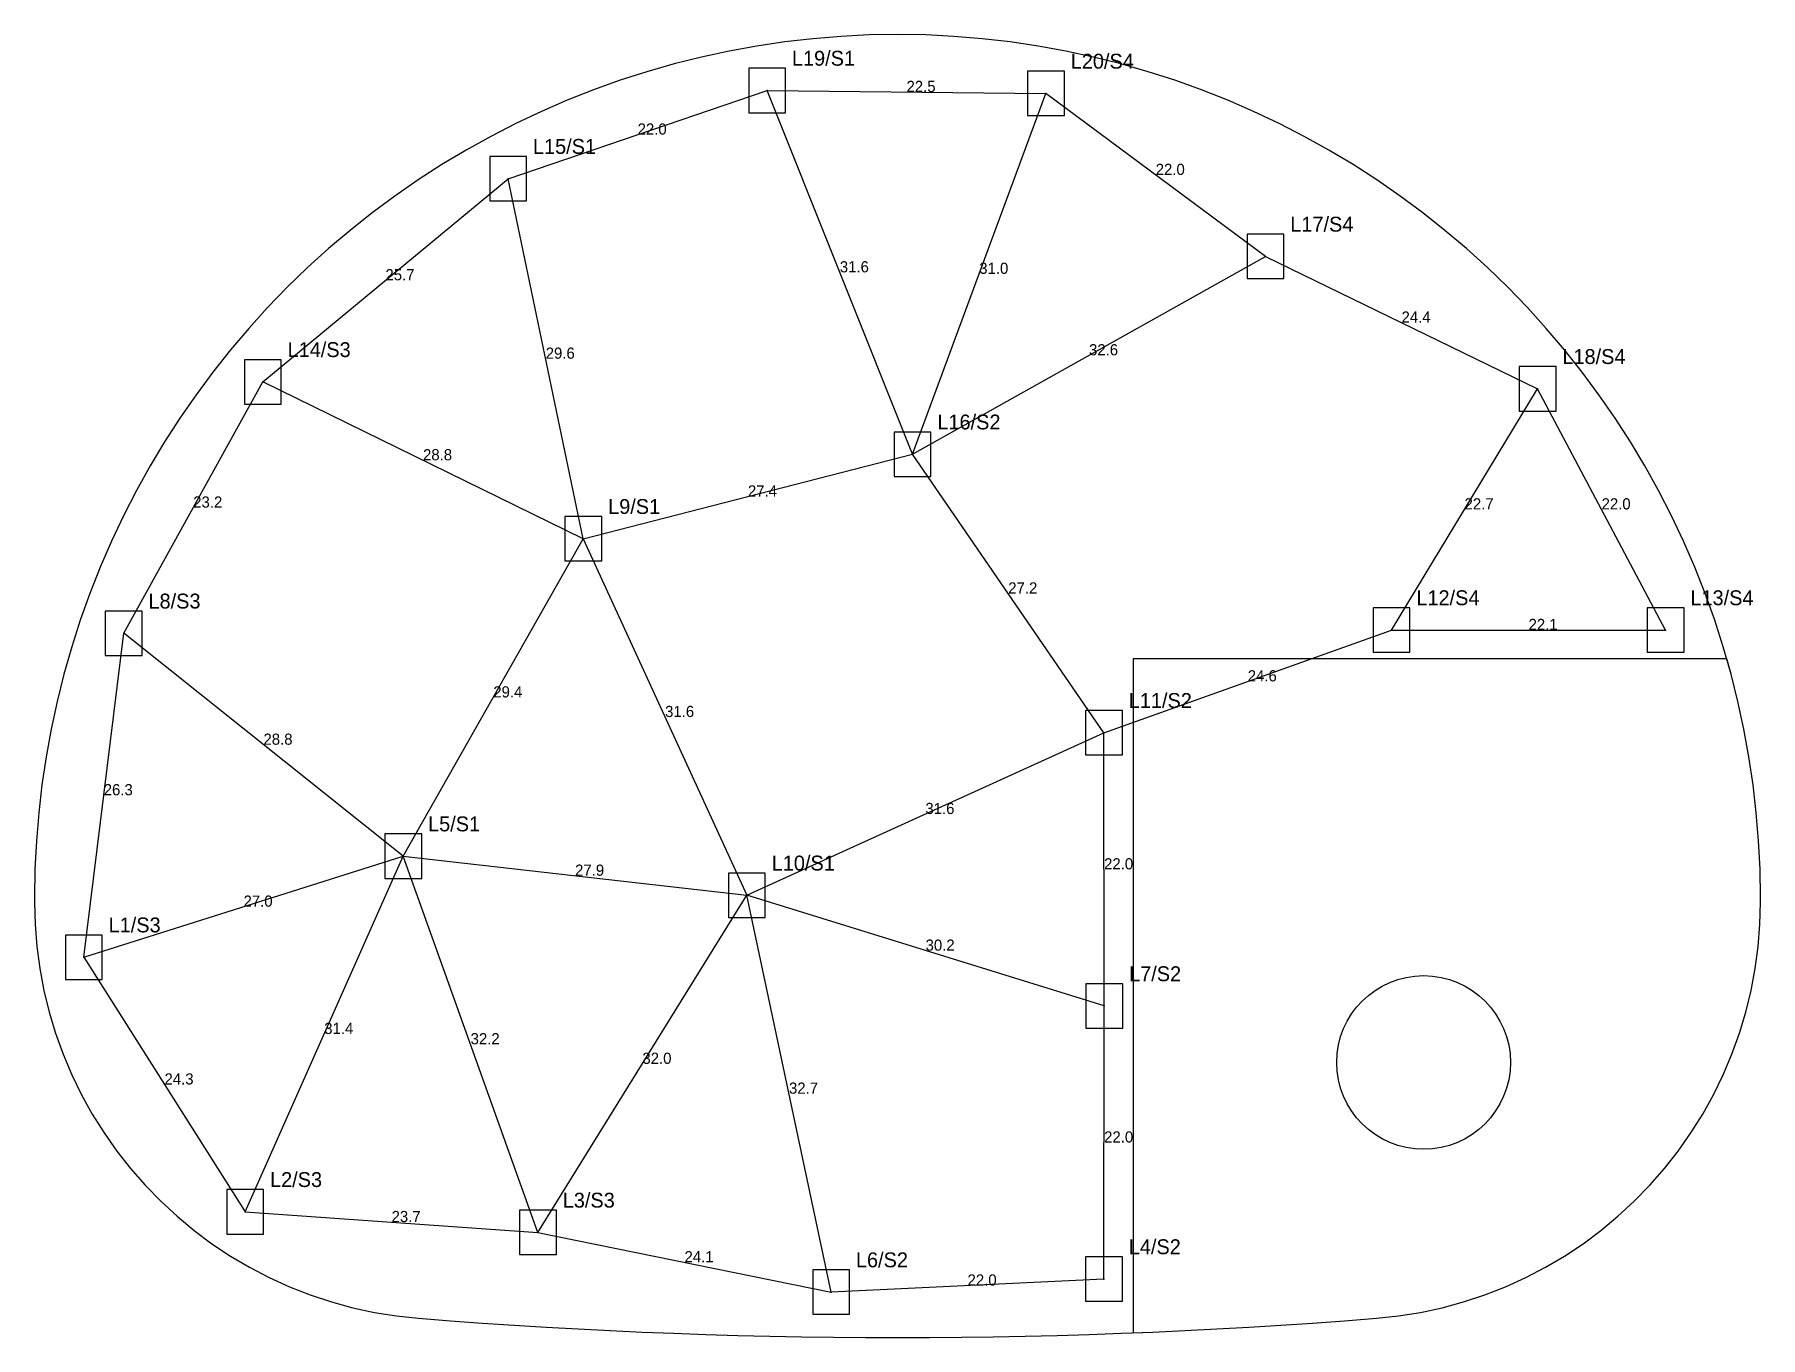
# Model space of a CAD drawing. Header units: millimetres. Extents: x -70 to 70, y -35 to 70.
import ezdxf

# ---------------------------------------------------------------- set-up
doc = ezdxf.new("R2010")
doc.units = ezdxf.units.MM

msp = doc.modelspace()

# ---------------------------------------------------------------- linework, layer by layer
at = {"layer": 'CAMERA'}
msp.add_circle((42.4, -13.3), 7, dxfattribs=at)
at = {"layer": 'CAMERA_KEEPOUT'}
for p, q in [((66.832, 19.22), (19, 19.22)), ((19, 19.22), (19, -35.094)), ((67.1801, 18.0009), (66.832, 19.22)), ((67.7331, 15.7932), (67.1801, 18.0009)), ((68.2136, 13.5685), (67.7331, 15.7932)), ((68.621, 11.3294), (68.2136, 13.5685)), ((68.955, 9.0781), (68.621, 11.3294)), ((69.2151, 6.8171), (68.955, 9.0781)), ((69.4011, 4.5488), (69.2151, 6.8171)), ((69.5128, 2.2756), (69.4011, 4.5488)), ((69.55, 0), (69.5128, 2.2756)), ((69.55, -0.3909), (69.55, 0)), ((69.5023, -2.181), (69.55, -0.3909)), ((69.3595, -3.966), (69.5023, -2.181)), ((69.1218, -5.7409), (69.3595, -3.966)), ((68.7901, -7.5007), (69.1218, -5.7409)), ((68.3652, -9.2402), (68.7901, -7.5007)), ((67.8483, -10.9548), (68.3652, -9.2402)), ((67.2409, -12.6394), (67.8483, -10.9548)), ((66.5447, -14.2892), (67.2409, -12.6394)), ((65.7617, -15.8997), (66.5447, -14.2892)), ((64.8941, -17.4663), (65.7617, -15.8997)), ((63.9444, -18.9844), (64.8941, -17.4663)), ((62.9153, -20.4499), (63.9444, -18.9844)), ((61.8096, -21.8585), (62.9153, -20.4499)), ((60.6305, -23.2063), (61.8096, -21.8585)), ((59.3814, -24.4895), (60.6305, -23.2063)), ((58.0658, -25.7043), (59.3814, -24.4895)), ((56.6874, -26.8474), (58.0658, -25.7043)), ((55.2501, -27.9156), (56.6874, -26.8474)), ((52.2153, -29.8151), (53.758, -28.9058)), ((53.758, -28.9058), (55.2501, -27.9156)), ((50.6264, -30.6411), (52.2153, -29.8151)), ((47.3282, -32.0338), (48.9959, -31.3813)), ((48.9959, -31.3813), (50.6264, -30.6411)), ((42.1504, -33.447), (43.9006, -33.0681)), ((43.9006, -33.0681), (45.6282, -32.5965)), ((45.6282, -32.5965), (47.3282, -32.0338)), ((25.7347, -34.783), (28.3081, -34.6387)), ((28.3081, -34.6387), (30.8816, -34.4805)), ((30.8816, -34.4805), (33.4551, -34.3085)), ((33.4551, -34.3085), (36.0285, -34.1226)), ((36.0285, -34.1226), (38.602, -33.923)), ((38.602, -33.923), (40.3826, -33.7322)), ((40.3826, -33.7322), (42.1504, -33.447)), ((19, -35.094), (20.5877, -35.0305)), ((20.5877, -35.0305), (23.1612, -34.9136)), ((23.1612, -34.9136), (25.7347, -34.783))]:
    msp.add_line(p, q, dxfattribs=at)
at = {"layer": 'LED_BODY'}
for p, q in [((-9.023, 66.827), (-11.993, 66.827)), ((-11.993, 66.827), (-11.993, 63.247)), ((-9.023, 63.247), (-9.023, 66.827)), ((13.447, 66.59), (10.477, 66.59)), ((10.477, 66.59), (10.477, 63.01)), ((13.447, 63.01), (13.447, 66.59)), ((-11.993, 63.247), (-9.023, 63.247)), ((10.477, 63.01), (13.447, 63.01)), ((-29.895, 59.719), (-32.865, 59.719)), ((-32.865, 59.719), (-32.865, 56.139)), ((-29.895, 56.139), (-29.895, 59.719)), ((-32.865, 56.139), (-29.895, 56.139)), ((31.143, 53.452), (28.173, 53.452)), ((28.173, 53.452), (28.173, 49.872)), ((31.143, 49.872), (31.143, 53.452)), ((28.173, 49.872), (31.143, 49.872)), ((-49.67, 43.342), (-52.64, 43.342)), ((-52.64, 43.342), (-52.64, 39.762)), ((-49.67, 39.762), (-49.67, 43.342)), ((53.071, 42.783), (50.101, 42.783)), ((50.101, 42.783), (50.101, 39.203)), ((53.071, 39.203), (53.071, 42.783)), ((-52.64, 39.762), (-49.67, 39.762)), ((50.101, 39.203), (53.071, 39.203)), ((2.698, 37.51), (-0.272, 37.51)), ((-0.272, 37.51), (-0.272, 33.93)), ((2.698, 33.93), (2.698, 37.51)), ((-0.272, 33.93), (2.698, 33.93)), ((-23.837, 30.697), (-26.807, 30.697)), ((-26.807, 30.697), (-26.807, 27.117)), ((-23.837, 27.117), (-23.837, 30.697)), ((-26.807, 27.117), (-23.837, 27.117)), ((-60.88, 23.075), (-63.85, 23.075)), ((-63.85, 23.075), (-63.85, 19.495)), ((-60.88, 19.495), (-60.88, 23.075)), ((41.302, 23.343), (38.332, 23.343)), ((38.332, 23.343), (38.332, 19.763)), ((41.302, 19.763), (41.302, 23.343)), ((63.387, 23.34), (60.417, 23.34)), ((60.417, 23.34), (60.417, 19.76)), ((63.387, 19.76), (63.387, 23.34)), ((-63.85, 19.495), (-60.88, 19.495)), ((38.332, 19.763), (41.302, 19.763)), ((60.417, 19.76), (63.387, 19.76)), ((18.122, 15.061), (15.152, 15.061)), ((15.152, 15.061), (15.152, 11.481)), ((18.122, 11.481), (18.122, 15.061)), ((15.152, 11.481), (18.122, 11.481)), ((-38.347, 5.115), (-41.317, 5.115)), ((-41.317, 5.115), (-41.317, 1.535)), ((-38.347, 1.535), (-38.347, 5.115)), ((-41.317, 1.535), (-38.347, 1.535)), ((-10.653, 1.959), (-13.623, 1.959)), ((-13.623, 1.959), (-13.623, -1.621)), ((-10.653, -1.621), (-10.653, 1.959)), ((-13.623, -1.621), (-10.653, -1.621)), ((-64.095, -3.03), (-67.065, -3.03)), ((-67.065, -3.03), (-67.065, -6.61)), ((-64.095, -6.61), (-64.095, -3.03)), ((-67.065, -6.61), (-64.095, -6.61)), ((18.15, -6.962), (15.18, -6.962)), ((15.18, -6.962), (15.18, -10.542)), ((18.15, -10.542), (18.15, -6.962)), ((15.18, -10.542), (18.15, -10.542)), ((-51.085, -23.552), (-54.055, -23.552)), ((-54.055, -23.552), (-54.055, -27.132)), ((-51.085, -27.132), (-51.085, -23.552)), ((-27.493, -25.213), (-30.463, -25.213)), ((-30.463, -25.213), (-30.463, -28.793)), ((-27.493, -28.793), (-27.493, -25.213)), ((-54.055, -27.132), (-51.085, -27.132)), ((-30.463, -28.793), (-27.493, -28.793)), ((18.125, -28.967), (15.155, -28.967)), ((15.155, -28.967), (15.155, -32.547)), ((18.125, -32.547), (18.125, -28.967)), ((-3.866, -30.023), (-6.836, -30.023)), ((-6.836, -30.023), (-6.836, -33.603)), ((-3.866, -33.603), (-3.866, -30.023)), ((15.155, -32.547), (18.125, -32.547)), ((-6.836, -33.603), (-3.866, -33.603))]:
    msp.add_line(p, q, dxfattribs=at)
at = {"layer": 'LED_CENTRE'}
for p in [(-10.508, 65.037), (11.962, 64.8), (-31.38, 57.929), (29.658, 51.662), (-51.155, 41.552), (51.586, 40.993), (1.213, 35.72), (-25.322, 28.907), (-62.365, 21.285), (39.817, 21.553), (61.902, 21.55), (16.637, 13.271), (-39.832, 3.325), (-12.138, 0.169), (-65.58, -4.82), (16.665, -8.752), (-52.57, -25.342), (-28.978, -27.003), (-5.351, -31.813), (16.64, -30.757)]:
    msp.add_point(p, dxfattribs=at)
at = {"layer": 'OUTLINE'}
for p, q in [((0, 69.55), (-2.2756, 69.5128)), ((2.2756, 69.5128), (0, 69.55)), ((-13.5685, 68.2136), (-15.7932, 67.7331)), ((-11.3294, 68.621), (-13.5685, 68.2136)), ((-9.0781, 68.955), (-11.3294, 68.621)), ((-6.8171, 69.2151), (-9.0781, 68.955)), ((-4.5488, 69.4011), (-6.8171, 69.2151)), ((-2.2756, 69.5128), (-4.5488, 69.4011)), ((4.5488, 69.4011), (2.2756, 69.5128)), ((6.8171, 69.2151), (4.5488, 69.4011)), ((9.0781, 68.955), (6.8171, 69.2151)), ((11.3294, 68.621), (9.0781, 68.955)), ((13.5685, 68.2136), (11.3294, 68.621)), ((15.7932, 67.7331), (13.5685, 68.2136)), ((-18.0009, 67.1801), (-20.1893, 66.5552)), ((-15.7932, 67.7331), (-18.0009, 67.1801)), ((18.0009, 67.1801), (15.7932, 67.7331)), ((20.1893, 66.5552), (18.0009, 67.1801)), ((-22.3561, 65.859), (-24.499, 65.0923)), ((-20.1893, 66.5552), (-22.3561, 65.859)), ((22.3561, 65.859), (20.1893, 66.5552)), ((24.499, 65.0923), (22.3561, 65.859)), ((-26.6156, 64.2558), (-28.7038, 63.3506)), ((-24.499, 65.0923), (-26.6156, 64.2558)), ((26.6156, 64.2558), (24.499, 65.0923)), ((28.7038, 63.3506), (26.6156, 64.2558)), ((-28.7038, 63.3506), (-30.7612, 62.3775)), ((30.7612, 62.3775), (28.7038, 63.3506)), ((-32.7856, 61.3376), (-34.775, 60.2321)), ((-30.7612, 62.3775), (-32.7856, 61.3376)), ((32.7856, 61.3376), (30.7612, 62.3775)), ((34.775, 60.2321), (32.7856, 61.3376)), ((-34.775, 60.2321), (-36.7271, 59.062)), ((36.7271, 59.062), (34.775, 60.2321)), ((-36.7271, 59.062), (-38.6399, 57.8287)), ((38.6399, 57.8287), (36.7271, 59.062)), ((-38.6399, 57.8287), (-40.5113, 56.5335)), ((40.5113, 56.5335), (38.6399, 57.8287)), ((-40.5113, 56.5335), (-42.3394, 55.1777)), ((42.3394, 55.1777), (40.5113, 56.5335)), ((-42.3394, 55.1777), (-44.1221, 53.7629)), ((44.1221, 53.7629), (42.3394, 55.1777)), ((-44.1221, 53.7629), (-45.8575, 52.2905)), ((45.8575, 52.2905), (44.1221, 53.7629)), ((-45.8575, 52.2905), (-47.5438, 50.762)), ((47.5438, 50.762), (45.8575, 52.2905)), ((-47.5438, 50.762), (-49.1793, 49.1793)), ((49.1793, 49.1793), (47.5438, 50.762)), ((-49.1793, 49.1793), (-50.762, 47.5438)), ((50.762, 47.5438), (49.1793, 49.1793)), ((-50.762, 47.5438), (-52.2905, 45.8575)), ((52.2905, 45.8575), (50.762, 47.5438)), ((-52.2905, 45.8575), (-53.7629, 44.1221)), ((53.7629, 44.1221), (52.2905, 45.8575)), ((-53.7629, 44.1221), (-55.1777, 42.3394)), ((55.1777, 42.3394), (53.7629, 44.1221)), ((-55.1777, 42.3394), (-56.5335, 40.5113)), ((56.5335, 40.5113), (55.1777, 42.3394)), ((-56.5335, 40.5113), (-57.8287, 38.6399)), ((57.8287, 38.6399), (56.5335, 40.5113)), ((-57.8287, 38.6399), (-59.062, 36.7271)), ((59.062, 36.7271), (57.8287, 38.6399)), ((-59.062, 36.7271), (-60.2321, 34.775)), ((60.2321, 34.775), (59.062, 36.7271)), ((-60.2321, 34.775), (-61.3376, 32.7856)), ((61.3376, 32.7856), (60.2321, 34.775)), ((-61.3376, 32.7856), (-62.3775, 30.7612)), ((62.3775, 30.7612), (61.3376, 32.7856)), ((-62.3775, 30.7612), (-63.3506, 28.7038)), ((63.3506, 28.7038), (62.3775, 30.7612)), ((-63.3506, 28.7038), (-64.2558, 26.6156)), ((64.2558, 26.6156), (63.3506, 28.7038)), ((-64.2558, 26.6156), (-65.0923, 24.499)), ((65.0923, 24.499), (64.2558, 26.6156)), ((-65.0923, 24.499), (-65.859, 22.3561)), ((65.859, 22.3561), (65.0923, 24.499)), ((-65.859, 22.3561), (-66.5552, 20.1893)), ((66.5552, 20.1893), (65.859, 22.3561)), ((-66.5552, 20.1893), (-67.1801, 18.0009)), ((67.1801, 18.0009), (66.5552, 20.1893)), ((-67.1801, 18.0009), (-67.7331, 15.7932)), ((67.7331, 15.7932), (67.1801, 18.0009)), ((-67.7331, 15.7932), (-68.2136, 13.5685)), ((68.2136, 13.5685), (67.7331, 15.7932)), ((-68.2136, 13.5685), (-68.621, 11.3294)), ((68.621, 11.3294), (68.2136, 13.5685)), ((-68.621, 11.3294), (-68.955, 9.0781)), ((68.955, 9.0781), (68.621, 11.3294)), ((-68.955, 9.0781), (-69.2151, 6.8171)), ((69.2151, 6.8171), (68.955, 9.0781)), ((-69.2151, 6.8171), (-69.4011, 4.5488)), ((69.4011, 4.5488), (69.2151, 6.8171)), ((-69.4011, 4.5488), (-69.5128, 2.2756)), ((69.5128, 2.2756), (69.4011, 4.5488)), ((-69.5128, 2.2756), (-69.55, 0)), ((69.55, 0), (69.5128, 2.2756)), ((-69.55, 0), (-69.55, -0.3909)), ((69.55, -0.3909), (69.55, 0)), ((-69.55, -0.3909), (-69.5023, -2.181)), ((69.5023, -2.181), (69.55, -0.3909)), ((-69.5023, -2.181), (-69.3595, -3.966)), ((69.3595, -3.966), (69.5023, -2.181)), ((-69.3595, -3.966), (-69.1218, -5.7409)), ((69.1218, -5.7409), (69.3595, -3.966)), ((-69.1218, -5.7409), (-68.7901, -7.5007)), ((68.7901, -7.5007), (69.1218, -5.7409)), ((-68.7901, -7.5007), (-68.3652, -9.2402)), ((68.3652, -9.2402), (68.7901, -7.5007)), ((-68.3652, -9.2402), (-67.8483, -10.9548)), ((67.8483, -10.9548), (68.3652, -9.2402)), ((-67.8483, -10.9548), (-67.2409, -12.6394)), ((67.2409, -12.6394), (67.8483, -10.9548)), ((-67.2409, -12.6394), (-66.5447, -14.2892)), ((66.5447, -14.2892), (67.2409, -12.6394)), ((-66.5447, -14.2892), (-65.7617, -15.8997)), ((65.7617, -15.8997), (66.5447, -14.2892)), ((-65.7617, -15.8997), (-64.8941, -17.4663)), ((64.8941, -17.4663), (65.7617, -15.8997)), ((-64.8941, -17.4663), (-63.9444, -18.9844)), ((63.9444, -18.9844), (64.8941, -17.4663)), ((-63.9444, -18.9844), (-62.9153, -20.4499)), ((62.9153, -20.4499), (63.9444, -18.9844)), ((-62.9153, -20.4499), (-61.8096, -21.8585)), ((61.8096, -21.8585), (62.9153, -20.4499)), ((-61.8096, -21.8585), (-60.6305, -23.2063)), ((60.6305, -23.2063), (61.8096, -21.8585)), ((-60.6305, -23.2063), (-59.3814, -24.4895)), ((59.3814, -24.4895), (60.6305, -23.2063)), ((-59.3814, -24.4895), (-58.0658, -25.7043)), ((58.0658, -25.7043), (59.3814, -24.4895)), ((-58.0658, -25.7043), (-56.6874, -26.8474)), ((56.6874, -26.8474), (58.0658, -25.7043)), ((-56.6874, -26.8474), (-55.2501, -27.9156)), ((55.2501, -27.9156), (56.6874, -26.8474)), ((-55.2501, -27.9156), (-53.758, -28.9058)), ((-53.758, -28.9058), (-52.2153, -29.8151)), ((52.2153, -29.8151), (53.758, -28.9058)), ((53.758, -28.9058), (55.2501, -27.9156)), ((-52.2153, -29.8151), (-50.6264, -30.6411)), ((50.6264, -30.6411), (52.2153, -29.8151)), ((-50.6264, -30.6411), (-48.9959, -31.3813)), ((-48.9959, -31.3813), (-47.3282, -32.0338)), ((47.3282, -32.0338), (48.9959, -31.3813)), ((48.9959, -31.3813), (50.6264, -30.6411)), ((-47.3282, -32.0338), (-45.6282, -32.5965)), ((-45.6282, -32.5965), (-43.9006, -33.0681)), ((-43.9006, -33.0681), (-42.1504, -33.447)), ((42.1504, -33.447), (43.9006, -33.0681)), ((43.9006, -33.0681), (45.6282, -32.5965)), ((45.6282, -32.5965), (47.3282, -32.0338)), ((-42.1504, -33.447), (-40.3826, -33.7322)), ((-40.3826, -33.7322), (-38.602, -33.923)), ((-38.602, -33.923), (-36.0285, -34.1226)), ((-36.0285, -34.1226), (-33.4551, -34.3085)), ((-33.4551, -34.3085), (-30.8816, -34.4805)), ((-30.8816, -34.4805), (-28.3081, -34.6387)), ((-28.3081, -34.6387), (-25.7347, -34.783)), ((25.7347, -34.783), (28.3081, -34.6387)), ((28.3081, -34.6387), (30.8816, -34.4805)), ((30.8816, -34.4805), (33.4551, -34.3085)), ((33.4551, -34.3085), (36.0285, -34.1226)), ((36.0285, -34.1226), (38.602, -33.923)), ((38.602, -33.923), (40.3826, -33.7322)), ((40.3826, -33.7322), (42.1504, -33.447)), ((-25.7347, -34.783), (-23.1612, -34.9136)), ((-23.1612, -34.9136), (-20.5877, -35.0305)), ((-20.5877, -35.0305), (-18.0143, -35.1335)), ((-18.0143, -35.1335), (-15.4408, -35.2228)), ((-15.4408, -35.2228), (-12.8673, -35.2984)), ((-12.8673, -35.2984), (-10.2939, -35.3602)), ((-10.2939, -35.3602), (-7.7204, -35.4082)), ((-7.7204, -35.4082), (-5.1469, -35.4425)), ((-5.1469, -35.4425), (-2.5735, -35.4631)), ((-2.5735, -35.4631), (0, -35.47)), ((0, -35.47), (2.5735, -35.4631)), ((2.5735, -35.4631), (5.1469, -35.4425)), ((5.1469, -35.4425), (7.7204, -35.4082)), ((7.7204, -35.4082), (10.2939, -35.3602)), ((10.2939, -35.3602), (12.8673, -35.2984)), ((12.8673, -35.2984), (15.4408, -35.2228)), ((15.4408, -35.2228), (18.0143, -35.1335)), ((18.0143, -35.1335), (20.5877, -35.0305)), ((20.5877, -35.0305), (23.1612, -34.9136)), ((23.1612, -34.9136), (25.7347, -34.783))]:
    msp.add_line(p, q, dxfattribs=at)
at = {"layer": 'SPACING'}
for p, q in [((-31.38, 57.929), (-10.508, 65.037)), ((1.213, 35.72), (-10.508, 65.037)), ((-10.508, 65.037), (11.962, 64.8)), ((1.213, 35.72), (11.962, 64.8)), ((29.658, 51.662), (11.962, 64.8)), ((-51.155, 41.552), (-31.38, 57.929)), ((-25.322, 28.907), (-31.38, 57.929)), ((1.213, 35.72), (29.658, 51.662)), ((29.658, 51.662), (51.586, 40.993)), ((-62.365, 21.285), (-51.155, 41.552)), ((-25.322, 28.907), (-51.155, 41.552)), ((39.817, 21.553), (51.586, 40.993)), ((61.902, 21.55), (51.586, 40.993)), ((-25.322, 28.907), (1.213, 35.72)), ((16.637, 13.271), (1.213, 35.72)), ((-39.832, 3.325), (-25.322, 28.907)), ((-25.322, 28.907), (-12.138, 0.169)), ((-65.58, -4.82), (-62.365, 21.285)), ((-39.832, 3.325), (-62.365, 21.285)), ((16.637, 13.271), (39.817, 21.553)), ((39.817, 21.553), (61.902, 21.55)), ((-12.138, 0.169), (16.637, 13.271)), ((16.665, -8.752), (16.637, 13.271)), ((-65.58, -4.82), (-39.832, 3.325)), ((-52.57, -25.342), (-39.832, 3.325)), ((-28.978, -27.003), (-39.832, 3.325)), ((-39.832, 3.325), (-12.138, 0.169)), ((-28.978, -27.003), (-12.138, 0.169)), ((-5.351, -31.813), (-12.138, 0.169)), ((16.665, -8.752), (-12.138, 0.169)), ((-65.58, -4.82), (-52.57, -25.342)), ((16.64, -30.757), (16.665, -8.752)), ((-52.57, -25.342), (-28.978, -27.003)), ((-28.978, -27.003), (-5.351, -31.813)), ((16.64, -30.757), (-5.351, -31.813))]:
    msp.add_line(p, q, dxfattribs=at)

# ---------------------------------------------------------------- texts
at = {"layer": 'LED_LABEL'}
for s, p in [('L19/S1', (-8.508, 67.037)), ('L20/S4', (13.962, 66.8)), ('L15/S1', (-29.38, 59.929)), ('L17/S4', (31.658, 53.662)), ('L14/S3', (-49.155, 43.552)), ('L18/S4', (53.586, 42.993)), ('L16/S2', (3.213, 37.72)), ('L9/S1', (-23.322, 30.907)), ('L8/S3', (-60.365, 23.285)), ('L12/S4', (41.817, 23.553)), ('L13/S4', (63.902, 23.55)), ('L11/S2', (18.637, 15.271)), ('L5/S1', (-37.832, 5.325)), ('L10/S1', (-10.138, 2.169)), ('L1/S3', (-63.58, -2.82)), ('L7/S2', (18.665, -6.752)), ('L2/S3', (-50.57, -23.342)), ('L3/S3', (-26.978, -25.003)), ('L4/S2', (18.64, -28.757)), ('L6/S2', (-3.351, -29.813))]:
    msp.add_text(s, height=1.2, dxfattribs=at).set_placement(p)
at = {"layer": 'SPACING'}
for s, p in [('22.5', (0.727, 64.918)), ('22.0', (-20.944, 61.483)), ('22.0', (20.81, 58.231)), ('25.7', (-41.267, 49.74)), ('31.6', (-4.647, 50.379)), ('31.0', (6.588, 50.26)), ('24.4', (40.622, 46.328)), ('32.6', (15.436, 43.691)), ('29.6', (-28.351, 43.418)), ('28.8', (-38.239, 35.23)), ('23.2', (-56.76, 31.419)), ('27.4', (-12.054, 32.313)), ('22.7', (45.701, 31.273)), ('22.0', (56.744, 31.272)), ('27.2', (8.925, 24.495)), ('22.1', (50.859, 21.552)), ('24.6', (28.227, 17.412)), ('29.4', (-32.577, 16.116)), ('31.6', (-18.73, 14.538)), ('28.8', (-51.099, 12.305)), ('26.3', (-63.972, 8.232)), ('31.6', (2.25, 6.72)), ('22.0', (16.651, 2.26)), ('27.9', (-25.985, 1.747)), ('27.0', (-52.706, -0.748)), ('30.2', (2.263, -4.292)), ('31.4', (-46.201, -11.008)), ('32.2', (-34.405, -11.839)), ('32.0', (-20.558, -13.417)), ('24.3', (-59.075, -15.081)), ('32.7', (-8.745, -15.822)), ('22.0', (16.652, -19.755)), ('23.7', (-40.774, -26.172)), ('24.1', (-17.165, -29.408)), ('22.0', (5.645, -31.285))]:
    msp.add_text(s, height=0.9, dxfattribs=at).set_placement(p)

doc.saveas('drawing.dxf')
